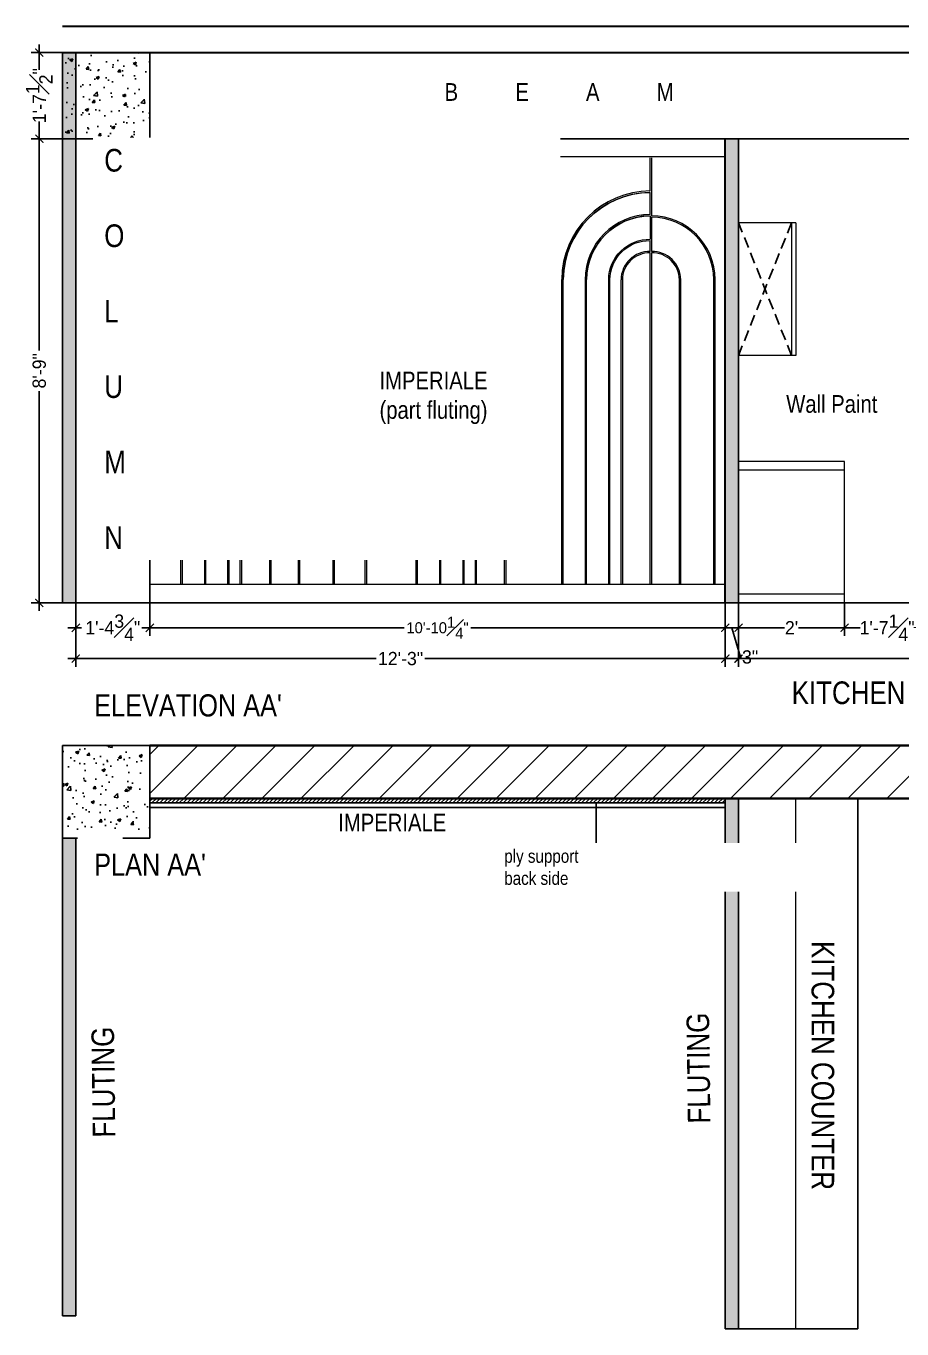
# Model space of a CAD drawing. Header units: inches. Extents: x -137722 to 81594, y -22256 to -1207.
# Drawn here: x -64785.2 to -64586.9, y -3545.6 to -3250.9 of the extents above; entities that cross this region are included whole.
import ezdxf

# ---------------------------------------------------------------- set-up
doc = ezdxf.new("R2010")
doc.units = ezdxf.units.IN
doc.header["$LTSCALE"] = 0.05
doc.header["$MEASUREMENT"] = 0
doc.header["$PDMODE"] = 3
doc.header["$PDSIZE"] = -4
doc.linetypes.add('A2-XREF-115_FURN$0$HIDDEN', pattern=[0.375, 0.25, -0.125])
doc.linetypes.add('DASHED2', pattern=[0.375, 0.25, -0.125])
doc.layers.get('Defpoints').update_dxf_attribs({"linetype": 'DASHED2'})
for name, color, linetype in [('00 floor', 7, 'Continuous'), ('beam', 7, 'Continuous'), ('Civil Dimension - Text', 7, 'Continuous'), ('slab', 7, 'Continuous'), ('text', 176, 'Continuous'), ('Vector Graphics', 7, 'Continuous')]:
    doc.layers.add(name, color=color, linetype=linetype)
doc.layers.add('FURNITURE', color=36, linetype='Continuous', lineweight=18)
doc.layers.add('WALL', color=7, linetype='Continuous', lineweight=35)
doc.styles.add('4MMOF3-8', font='ARIALN.TTF', dxfattribs={"height": 5.12})
doc.styles.add('9-128OF1-4', font='stylu.ttf')
doc.styles.get("Standard").update_dxf_attribs({"font": 'stylu.ttf', "height": 6})
doc.dimstyles.new('Annotative', dxfattribs={"dimtxt": 6, "dimasz": 0.18, "dimexe": 0.18, "dimexo": 0.0625, "dimgap": 0.09, "dimtad": 0, "dimtih": 1, "dimtoh": 1, "dimdec": 3, "dimzin": 0, "dimdsep": 46, "dimlunit": 4, "dimtxsty": 'Standard', "dimcen": 0.09, "dimadec": 0, "dimazin": 0, "dimtfac": 1, "dimtdec": 3, "dimtofl": 0, "dimtmove": 0, "dimatfit": 3, "dimfxl": 1, "dimtolj": 1, "dimtzin": 0, "dimarcsym": 0})
doc.dimstyles.new('DIM 1-4', dxfattribs={"dimtxt": 3.0792, "dimasz": 1.82, "dimexe": 1.82, "dimexo": 0, "dimgap": 0.09, "dimtad": 0, "dimzin": 0, "dimdsep": 46, "dimlunit": 4, "dimtxsty": '9-128OF1-4', "dimblk": 'ARCHTICK', "dimcen": 1.8125, "dimdle": 1.82, "dimclrd": 8, "dimclre": 8, "dimadec": 0, "dimazin": 0, "dimtfac": 1, "dimtofl": 0, "dimtmove": 0, "dimatfit": 3, "dimldrblk": 'OPEN90', "dimfxl": 1, "dimtolj": 1, "dimtzin": 0, "dimlwd": -1, "dimarcsym": 0})

# ---------------------------------------------------------------- blocks, each defined once
blk = doc.blocks.new('_ArchTick')
at = {"color": 0, "const_width": 0.15}
blk.add_lwpolyline([(-0.5, -0.5), (0.5, 0.5)], dxfattribs=at)
blk = doc.blocks.new('*D222')
at = {"layer": 'Civil Dimension - Text', "color": 8, "lineweight": -2, "ltscale": 50, "transparency": 16777216}
for p, q in [((-64773.91, -3381.36), (-64773.91, -3388.81)), ((-64757.16, -3381.36), (-64757.16, -3388.81))]:
    blk.add_line(p, q, dxfattribs=at)
at = {"layer": 'Civil Dimension - Text', "color": 8, "ltscale": 50, "transparency": 16777216}
for p, q in [((-64775.73, -3386.99), (-64772.62, -3386.99)), ((-64755.34, -3386.99), (-64758.45, -3386.99))]:
    blk.add_line(p, q, dxfattribs=at)
at = {"layer": 'Defpoints', "color": 0, "ltscale": 50, "transparency": 16777216}
for p in [(-64773.91, -3381.36), (-64757.16, -3381.36), (-64757.16, -3386.99)]:
    blk.add_point(p, dxfattribs=at)
at = {"layer": 'Civil Dimension - Text', "color": 8, "ltscale": 50, "transparency": 16777216, "xscale": 1.82, "yscale": 1.82, "zscale": 1.82, "rotation": 180}
blk.add_blockref('_ArchTick', (-64773.91, -3386.99), dxfattribs=at)
at = {"layer": 'Civil Dimension - Text', "color": 8, "ltscale": 50, "transparency": 16777216, "xscale": 1.82, "yscale": 1.82, "zscale": 1.82}
blk.add_blockref('_ArchTick', (-64757.16, -3386.99), dxfattribs=at)
at = {"layer": 'Civil Dimension - Text', "color": 0, "ltscale": 50, "transparency": 16777216, "insert": (-64765.54, -3386.99), "char_height": 3, "attachment_point": 5, "style": '9-128OF1-4'}
blk.add_mtext('\\A1;1\'-4{\\H1x;\\S3#4;}"', dxfattribs=at)
blk = doc.blocks.new('_Open90')
at = {"color": 0, "linetype": 'ByBlock', "lineweight": -2}
for p, q in [((0, 0), (-1, 0)), ((-0.5, 0.5), (0, 0)), ((0, 0), (-0.5, -0.5))]:
    blk.add_line(p, q, dxfattribs=at)
blk = doc.blocks.new('*D223')
at = {"layer": 'Civil Dimension - Text', "color": 8, "lineweight": -2, "ltscale": 50, "transparency": 16777216}
for p, q in [((-64757.16, -3381.36), (-64757.16, -3388.81)), ((-64626.91, -3381.36), (-64626.91, -3388.81))]:
    blk.add_line(p, q, dxfattribs=at)
at = {"layer": 'Civil Dimension - Text', "color": 8, "ltscale": 50, "transparency": 16777216}
for p, q in [((-64758.98, -3386.99), (-64699.59, -3386.99)), ((-64625.09, -3386.99), (-64684.49, -3386.99))]:
    blk.add_line(p, q, dxfattribs=at)
at = {"layer": 'Defpoints', "color": 0, "ltscale": 50, "transparency": 16777216}
for p in [(-64757.16, -3381.36), (-64626.91, -3381.36), (-64626.91, -3386.99)]:
    blk.add_point(p, dxfattribs=at)
at = {"layer": 'Civil Dimension - Text', "color": 8, "ltscale": 50, "transparency": 16777216, "xscale": 1.82, "yscale": 1.82, "zscale": 1.82, "rotation": 180}
blk.add_blockref('_ArchTick', (-64757.16, -3386.99), dxfattribs=at)
at = {"layer": 'Civil Dimension - Text', "color": 8, "ltscale": 50, "transparency": 16777216, "xscale": 1.82, "yscale": 1.82, "zscale": 1.82}
blk.add_blockref('_ArchTick', (-64626.91, -3386.99), dxfattribs=at)
at = {"layer": 'Civil Dimension - Text', "color": 0, "ltscale": 50, "transparency": 16777216, "insert": (-64692.04, -3386.99), "char_height": 2.5, "attachment_point": 5, "style": '9-128OF1-4'}
blk.add_mtext('\\A1;10\'-10{\\H1x;\\S1#4;}"', dxfattribs=at)
blk = doc.blocks.new('*D224')
at = {"layer": 'Civil Dimension - Text', "color": 8, "lineweight": -2, "ltscale": 50, "transparency": 16777216}
for p, q in [((-64626.91, -3381.36), (-64626.91, -3388.81)), ((-64623.91, -3381.36), (-64623.91, -3388.81))]:
    blk.add_line(p, q, dxfattribs=at)
at = {"layer": 'Civil Dimension - Text', "color": 8, "ltscale": 50, "transparency": 16777216}
for p, q in [((-64628.73, -3386.99), (-64622.09, -3386.99)), ((-64625.41, -3386.99), (-64623.43, -3393.61)), ((-64623.43, -3393.61), (-64623.25, -3393.61))]:
    blk.add_line(p, q, dxfattribs=at)
at = {"layer": 'Defpoints', "color": 0, "ltscale": 50, "transparency": 16777216}
for p in [(-64626.91, -3381.36), (-64623.91, -3381.36), (-64623.91, -3386.99)]:
    blk.add_point(p, dxfattribs=at)
at = {"layer": 'Civil Dimension - Text', "color": 8, "ltscale": 50, "transparency": 16777216, "xscale": 1.82, "yscale": 1.82, "zscale": 1.82, "rotation": 180}
blk.add_blockref('_ArchTick', (-64626.91, -3386.99), dxfattribs=at)
at = {"layer": 'Civil Dimension - Text', "color": 8, "ltscale": 50, "transparency": 16777216, "xscale": 1.82, "yscale": 1.82, "zscale": 1.82}
blk.add_blockref('_ArchTick', (-64623.91, -3386.99), dxfattribs=at)
at = {"layer": 'Civil Dimension - Text', "color": 0, "ltscale": 50, "transparency": 16777216, "insert": (-64621.29, -3393.61), "char_height": 3, "attachment_point": 5, "style": '9-128OF1-4'}
blk.add_mtext('\\A1;3"', dxfattribs=at)
blk = doc.blocks.new('*D225')
at = {"layer": 'Civil Dimension - Text', "color": 8, "lineweight": -2, "ltscale": 50, "transparency": 16777216}
for p, q in [((-64623.91, -3381.36), (-64623.91, -3388.81)), ((-64599.91, -3381.36), (-64599.91, -3388.81))]:
    blk.add_line(p, q, dxfattribs=at)
at = {"layer": 'Civil Dimension - Text', "color": 8, "ltscale": 50, "transparency": 16777216}
for p, q in [((-64625.73, -3386.99), (-64613.48, -3386.99)), ((-64598.09, -3386.99), (-64610.34, -3386.99))]:
    blk.add_line(p, q, dxfattribs=at)
at = {"layer": 'Defpoints', "color": 0, "ltscale": 50, "transparency": 16777216}
for p in [(-64623.91, -3381.36), (-64599.91, -3381.36), (-64599.91, -3386.99)]:
    blk.add_point(p, dxfattribs=at)
at = {"layer": 'Civil Dimension - Text', "color": 8, "ltscale": 50, "transparency": 16777216, "xscale": 1.82, "yscale": 1.82, "zscale": 1.82, "rotation": 180}
blk.add_blockref('_ArchTick', (-64623.91, -3386.99), dxfattribs=at)
at = {"layer": 'Civil Dimension - Text', "color": 8, "ltscale": 50, "transparency": 16777216, "xscale": 1.82, "yscale": 1.82, "zscale": 1.82}
blk.add_blockref('_ArchTick', (-64599.91, -3386.99), dxfattribs=at)
at = {"layer": 'Civil Dimension - Text', "color": 0, "ltscale": 50, "transparency": 16777216, "insert": (-64611.91, -3386.99), "char_height": 3, "attachment_point": 5, "style": '9-128OF1-4'}
blk.add_mtext("\\A1;2'", dxfattribs=at)
blk = doc.blocks.new('*D229')
at = {"layer": 'Civil Dimension - Text', "color": 8, "lineweight": -2, "ltscale": 50, "transparency": 16777216}
for p, q in [((-64773.91, -3383.4), (-64773.91, -3395.79)), ((-64626.91, -3383.4), (-64626.91, -3395.79))]:
    blk.add_line(p, q, dxfattribs=at)
at = {"layer": 'Civil Dimension - Text', "color": 8, "ltscale": 50, "transparency": 16777216}
for p, q in [((-64775.73, -3393.97), (-64705.95, -3393.97)), ((-64625.09, -3393.97), (-64694.88, -3393.97))]:
    blk.add_line(p, q, dxfattribs=at)
at = {"layer": 'Defpoints', "color": 0, "ltscale": 50, "transparency": 16777216}
for p in [(-64773.91, -3383.4), (-64626.91, -3383.4), (-64626.91, -3393.97)]:
    blk.add_point(p, dxfattribs=at)
at = {"layer": 'Civil Dimension - Text', "color": 8, "ltscale": 50, "transparency": 16777216, "xscale": 1.82, "yscale": 1.82, "zscale": 1.82, "rotation": 180}
blk.add_blockref('_ArchTick', (-64773.91, -3393.97), dxfattribs=at)
at = {"layer": 'Civil Dimension - Text', "color": 8, "ltscale": 50, "transparency": 16777216, "xscale": 1.82, "yscale": 1.82, "zscale": 1.82}
blk.add_blockref('_ArchTick', (-64626.91, -3393.97), dxfattribs=at)
at = {"layer": 'Civil Dimension - Text', "color": 0, "ltscale": 50, "transparency": 16777216, "insert": (-64700.41, -3393.97), "char_height": 3, "attachment_point": 5, "style": '9-128OF1-4'}
blk.add_mtext('\\A1;12\'-3"', dxfattribs=at)
blk = doc.blocks.new('*D230')
at = {"layer": 'Civil Dimension - Text', "color": 8, "lineweight": -2, "ltscale": 50, "transparency": 16777216}
for p, q in [((-64623.91, -3383.26), (-64623.91, -3395.79)), ((-64362.66, -3382.34), (-64362.66, -3395.79))]:
    blk.add_line(p, q, dxfattribs=at)
at = {"layer": 'Civil Dimension - Text', "color": 8, "ltscale": 50, "transparency": 16777216}
for p, q in [((-64625.73, -3393.97), (-64516.65, -3393.97)), ((-64360.84, -3393.97), (-64500.67, -3393.97))]:
    blk.add_line(p, q, dxfattribs=at)
at = {"layer": 'Defpoints', "color": 0, "ltscale": 50, "transparency": 16777216}
for p in [(-64623.91, -3383.26), (-64362.66, -3382.34), (-64362.66, -3393.97)]:
    blk.add_point(p, dxfattribs=at)
at = {"layer": 'Civil Dimension - Text', "color": 8, "ltscale": 50, "transparency": 16777216, "xscale": 1.82, "yscale": 1.82, "zscale": 1.82, "rotation": 180}
blk.add_blockref('_ArchTick', (-64623.91, -3393.97), dxfattribs=at)
at = {"layer": 'Civil Dimension - Text', "color": 8, "ltscale": 50, "transparency": 16777216, "xscale": 1.82, "yscale": 1.82, "zscale": 1.82}
blk.add_blockref('_ArchTick', (-64362.66, -3393.97), dxfattribs=at)
at = {"layer": 'Civil Dimension - Text', "color": 0, "ltscale": 50, "transparency": 16777216, "insert": (-64508.66, -3393.97), "char_height": 3, "attachment_point": 5, "style": '9-128OF1-4'}
blk.add_mtext('\\A1;21\'-9{\\H1x;\\S1#4;}"', dxfattribs=at)
blk = doc.blocks.new('imperiale')
at = {"layer": 'FURNITURE', "color": 240, "lineweight": 18, "true_color": 0xed1f24}
for p, q in [((-64777.31, -3609.78), (-64647.27, -3609.78)), ((-64777.31, -3714.74), (-64777.31, -3609.78)), ((-64647.27, -3609.78), (-64647.27, -3714.74)), ((-64777.31, -3613.76), (-64647.27, -3613.76)), ((-64728.54, -3614.06), (-64777.31, -3614.06)), ((-64750.22, -3621.55), (-64750.22, -3614.06)), ((-64749.93, -3614.06), (-64749.93, -3710.49)), ((-64728.24, -3614.06), (-64696.72, -3614.06)), ((-64664.04, -3621.55), (-64664.04, -3614.06)), ((-64663.75, -3614.06), (-64663.75, -3627.16)), ((-64663.75, -3627.46), (-64663.75, -3635.26)), ((-64750.22, -3632.77), (-64750.22, -3635.27)), ((-64664.04, -3635.26), (-64664.04, -3632.76)), ((-64750.22, -3635.56), (-64750.22, -3710.49)), ((-64664.04, -3710.49), (-64664.04, -3635.56)), ((-64663.75, -3635.56), (-64663.75, -3710.49)), ((-64770.26, -3710.49), (-64770.26, -3641.57)), ((-64769.92, -3710.49), (-64769.92, -3641.57)), ((-64764.96, -3641.62), (-64764.96, -3710.49)), ((-64764.63, -3710.49), (-64764.63, -3641.62)), ((-64756.83, -3710.49), (-64756.83, -3641.62)), ((-64756.53, -3641.62), (-64756.53, -3710.49)), ((-64743.62, -3710.49), (-64743.62, -3641.62)), ((-64743.32, -3710.49), (-64743.32, -3641.62)), ((-64735.83, -3710.49), (-64735.83, -3641.62)), ((-64735.49, -3710.49), (-64735.49, -3641.62)), ((-64717.04, -3710.49), (-64717.04, -3641.57)), ((-64716.75, -3710.49), (-64716.75, -3641.57)), ((-64711.75, -3641.62), (-64711.75, -3710.49)), ((-64711.41, -3710.49), (-64711.41, -3641.62)), ((-64703.67, -3641.63), (-64703.67, -3710.49)), ((-64703.33, -3710.49), (-64703.33, -3641.63)), ((-64684.08, -3710.49), (-64684.08, -3641.57)), ((-64683.74, -3710.49), (-64683.74, -3641.57)), ((-64678.79, -3641.62), (-64678.79, -3710.49)), ((-64678.45, -3710.49), (-64678.45, -3641.62)), ((-64670.65, -3710.49), (-64670.65, -3641.62)), ((-64670.35, -3641.62), (-64670.35, -3710.49)), ((-64657.44, -3710.49), (-64657.44, -3641.62)), ((-64657.14, -3710.49), (-64657.14, -3641.62)), ((-64649.65, -3710.49), (-64649.65, -3641.62)), ((-64649.31, -3710.49), (-64649.31, -3641.62)), ((-64777.31, -3710.49), (-64647.27, -3710.49)), ((-64777.31, -3714.74), (-64647.27, -3714.74))]:
    blk.add_line(p, q, dxfattribs=at)
at = {"layer": 'FURNITURE', "color": 219, "lineweight": 18, "true_color": 0x642165}
for p, q in [((-64728.54, -3710.49), (-64728.54, -3614.06)), ((-64728.24, -3614.06), (-64728.24, -3710.49)), ((-64696.72, -3614.06), (-64696.72, -3710.49)), ((-64697.02, -3710.49), (-64697.02, -3635.56))]:
    blk.add_line(p, q, dxfattribs=at)
at = {"layer": 'FURNITURE', "color": 240, "lineweight": 18, "true_color": 0xed1f24}
for points in [[(-64750.22, -3626.88), (-64750.22, -3626.88), (-64750.22, -3621.89), (-64750.43, -3621.89, 0.40777), (-64769.92, -3641.56, -0.410988), (-64750.22, -3621.89)], [(-64664.04, -3626.88), (-64664.04, -3626.88), (-64664.04, -3621.89), (-64664.26, -3621.89, 0.40777), (-64683.74, -3641.56, -0.410988), (-64664.04, -3621.89)], [(-64750.43, -3627.18, 0.406624), (-64764.63, -3641.61, -0.410831), (-64750.22, -3627.18), (-64750.22, -3632.47)], [(-64664.26, -3627.18, 0.406624), (-64678.45, -3641.61, -0.410831), (-64664.04, -3627.18), (-64664.04, -3632.47)], [(-64759.62, -3710.5), (-64759.62, -3641.62, -0.418854), (-64750.22, -3632.47)], [(-64759.32, -3710.5), (-64759.32, -3641.62, -0.419041), (-64750.22, -3632.77)], [(-64706.42, -3710.5), (-64706.42, -3641.62, -0.418854), (-64697.02, -3632.47)], [(-64706.12, -3710.5), (-64706.12, -3641.62, -0.419041), (-64697.02, -3632.77)], [(-64673.44, -3710.5), (-64673.44, -3641.62, -0.418854), (-64664.04, -3632.47)], [(-64673.15, -3710.5), (-64673.15, -3641.62, -0.419041), (-64664.04, -3632.77)]]:
    blk.add_lwpolyline(points, format="xyb", dxfattribs=at)
for centre, radius, start, end in [((-64750.13, -3641.68), 20.13, 90.2714, 179.6594), ((-64696.93, -3641.68), 20.13, 90.2714, 179.6594), ((-64696.93, -3641.68), 19.88, 90.2714, 179.6594), ((-64663.95, -3641.68), 20.13, 90.2714, 179.6594), ((-64750.17, -3641.68), 14.8, 90.2053, 179.7363), ((-64750.03, -3641.66), 14.5, 0.2747, 89.5824), ((-64750.03, -3641.66), 14.2, 0.2747, 89.5736), ((-64696.97, -3641.68), 14.8, 90.2053, 179.7363), ((-64696.92, -3641.68), 14.5, 90.3824, 179.7198), ((-64663.99, -3641.68), 14.8, 90.2053, 179.7363), ((-64663.85, -3641.66), 14.5, 0.2747, 89.5824), ((-64663.85, -3641.66), 14.2, 0.2747, 89.5736), ((-64750.43, -3641.66), 6.4, 88.1271, 179.7499), ((-64750.43, -3641.66), 6.1, 88.036, 179.7468), ((-64749.74, -3641.66), 6.41, 0.412, 91.6086), ((-64749.74, -3641.66), 6.12, 0.423, 91.6865), ((-64697.23, -3641.66), 6.4, 88.1271, 179.7499), ((-64697.23, -3641.66), 6.1, 88.036, 179.7468), ((-64664.25, -3641.66), 6.4, 88.1271, 179.7499), ((-64664.25, -3641.66), 6.1, 88.036, 179.7468), ((-64663.56, -3641.66), 6.41, 0.412, 91.6086), ((-64663.56, -3641.66), 6.12, 0.423, 91.6865)]:
    blk.add_arc(centre, radius, start, end, dxfattribs=at)
at = {"layer": 'text', "ltscale": 50, "insert": (-64700.87, -3668.35), "char_height": 4, "width": 66.2811, "attachment_point": 6, "style": '4MMOF3-8', "bg_fill": 2}
blk.add_mtext('IMPERIALE\\P(part fluting)', dxfattribs=at)
blk = doc.blocks.new('*D295')
at = {"layer": 'Civil Dimension - Text', "color": 8, "ltscale": 50, "transparency": 16777216}
for p, q in [((-64782.17, -3274.54), (-64782.17, -3324.25)), ((-64782.17, -3383.18), (-64782.17, -3333.48))]:
    blk.add_line(p, q, dxfattribs=at)
at = {"layer": 'Civil Dimension - Text', "color": 8, "lineweight": -2, "ltscale": 50, "transparency": 16777216}
for p, q in [((-64773.91, -3276.36), (-64783.99, -3276.36)), ((-64768.33, -3381.36), (-64783.99, -3381.36))]:
    blk.add_line(p, q, dxfattribs=at)
at = {"layer": 'Defpoints', "color": 0, "ltscale": 50, "transparency": 16777216}
for p in [(-64773.91, -3276.36), (-64782.17, -3381.36), (-64768.33, -3381.36)]:
    blk.add_point(p, dxfattribs=at)
at = {"layer": 'Civil Dimension - Text', "color": 8, "ltscale": 50, "transparency": 16777216, "xscale": 1.82, "yscale": 1.82, "zscale": 1.82}
for p, rotation in [((-64782.17, -3276.36), 90), ((-64782.17, -3381.36), 270)]:
    blk.add_blockref('_ArchTick', p, dxfattribs=dict(at, rotation=rotation))
at = {"layer": 'Civil Dimension - Text', "color": 0, "ltscale": 50, "transparency": 16777216, "insert": (-64782.17, -3328.86), "char_height": 3, "attachment_point": 5, "rotation": 90, "style": '9-128OF1-4'}
blk.add_mtext('\\A1;8\'-9"', dxfattribs=at)
blk = doc.blocks.new('*D296')
at = {"layer": 'Civil Dimension - Text', "color": 8, "lineweight": -2, "ltscale": 50, "transparency": 16777216}
for p, q in [((-64767.05, -3256.86), (-64783.99, -3256.86)), ((-64773.91, -3276.36), (-64783.99, -3276.36))]:
    blk.add_line(p, q, dxfattribs=at)
at = {"layer": 'Civil Dimension - Text', "color": 8, "ltscale": 50, "transparency": 16777216}
for p, q in [((-64782.17, -3255.04), (-64782.17, -3260.74)), ((-64782.17, -3278.18), (-64782.17, -3272.48))]:
    blk.add_line(p, q, dxfattribs=at)
at = {"layer": 'Defpoints', "color": 0, "ltscale": 50, "transparency": 16777216}
for p in [(-64782.17, -3256.86), (-64767.05, -3256.86), (-64773.91, -3276.36)]:
    blk.add_point(p, dxfattribs=at)
at = {"layer": 'Civil Dimension - Text', "color": 8, "ltscale": 50, "transparency": 16777216, "xscale": 1.82, "yscale": 1.82, "zscale": 1.82}
for p, rotation in [((-64782.17, -3256.86), 90), ((-64782.17, -3276.36), 270)]:
    blk.add_blockref('_ArchTick', p, dxfattribs=dict(at, rotation=rotation))
at = {"layer": 'Civil Dimension - Text', "color": 0, "ltscale": 50, "transparency": 16777216, "insert": (-64782.17, -3266.61), "char_height": 3, "attachment_point": 5, "rotation": 90, "style": '9-128OF1-4'}
blk.add_mtext('\\A1;1\'-7{\\H1x;\\S1#2;}"', dxfattribs=at)
blk = doc.blocks.new('*D511')
at = {"layer": 'Civil Dimension - Text', "color": 8, "lineweight": -2, "ltscale": 50, "transparency": 16777216}
for p, q in [((-64599.91, -3381.36), (-64599.91, -3388.81)), ((-64580.66, -3382.69), (-64580.66, -3388.81))]:
    blk.add_line(p, q, dxfattribs=at)
at = {"layer": 'Civil Dimension - Text', "color": 8, "ltscale": 50, "transparency": 16777216}
for p, q in [((-64601.73, -3386.99), (-64596.35, -3386.99)), ((-64578.84, -3386.99), (-64584.23, -3386.99))]:
    blk.add_line(p, q, dxfattribs=at)
at = {"layer": 'Defpoints', "color": 0, "ltscale": 50, "transparency": 16777216}
for p in [(-64599.91, -3381.36), (-64580.66, -3382.69), (-64580.66, -3386.99)]:
    blk.add_point(p, dxfattribs=at)
at = {"layer": 'Civil Dimension - Text', "color": 8, "ltscale": 50, "transparency": 16777216, "xscale": 1.82, "yscale": 1.82, "zscale": 1.82, "rotation": 180}
blk.add_blockref('_ArchTick', (-64599.91, -3386.99), dxfattribs=at)
at = {"layer": 'Civil Dimension - Text', "color": 8, "ltscale": 50, "transparency": 16777216, "xscale": 1.82, "yscale": 1.82, "zscale": 1.82}
blk.add_blockref('_ArchTick', (-64580.66, -3386.99), dxfattribs=at)
at = {"layer": 'Civil Dimension - Text', "color": 0, "ltscale": 50, "transparency": 16777216, "insert": (-64590.29, -3386.99), "char_height": 3, "attachment_point": 5, "style": '9-128OF1-4'}
blk.add_mtext('\\A1;1\'-7{\\H1x;\\S1#4;}"', dxfattribs=at)

msp = doc.modelspace()

# ---------------------------------------------------------------- hatches: boundary and pattern name
at = {"ltscale": 50}
h = msp.add_hatch(dxfattribs=at)
h.set_pattern_fill('ANSI31', color=256, scale=5)
h.set_pattern_definition([(45, (0, -1300.17197), (-0.441941738, 0.441941738), [])])
h.paths.add_polyline_path([(-64626.9125, -3425.6187), (-64757.1625, -3425.6187), (-64757.1625, -3426.6187), (-64626.9125, -3426.6187)])
at = {"layer": '00 floor'}
h = msp.add_hatch(color=45, dxfattribs=at)
h.dxf.hatch_style = 1
h.paths.add_polyline_path([(-64773.9125, -3434.6187), (-64776.9125, -3434.6187), (-64776.9125, -3542.6187), (-64773.9125, -3542.6187)])
at = {"layer": 'Civil Dimension - Text', "ltscale": 50, "true_color": 0xb3691e}
h = msp.add_hatch(color=32, dxfattribs=at)
h.dxf.hatch_style = 1
h.paths.add_polyline_path([(-64773.9141, -3256.8618), (-64776.9141, -3256.8618), (-64776.9141, -3381.3469), (-64773.9141, -3381.3469)])
at = {"layer": 'Civil Dimension - Text', "ltscale": 50, "true_color": 0x939598}
h = msp.add_hatch(dxfattribs=at)
h.set_pattern_fill('AR-CONC', color=252)
h.set_pattern_definition([(50, (-196, 0), (7.1726018, -0.62752135), [0.75, -8.25]), (355, (-196, 0), (-1.3875133, 7.5219213), [0.6, -6.6]), (100.451444, (-195.402, -0.052), (5.7850885, 6.8943999), [0.6374019, -7.0114211]), (46.1842, (-196, 2), (10.6724133, -1.6551928), [1.125, -12.375]), (96.635635, (-195.111, 1.862), (9.3466195, 9.741186), [0.9561034, -10.5171376]), (351.184164, (-196, 2), (9.3466195, 9.741186), [0.9, -9.9]), (21, (-195, 1.5), (5.9690705, -4.0261889), [0.75, -8.25]), (326, (-195, 1.5), (2.4331533, 7.25150045), [0.6, -6.6]), (71.451445, (-194.5026, 1.1645), (8.4022238, 3.2253115), [0.6374019, -7.0114211]), (37.5, (-196, 0), (0.12159855, 3.32893854), [0, -6.52, 0, -6.7, 0, -6.625]), (7.5, (-196, 0), (2.63069537, 3.94411712), [0, -3.82, 0, -6.37, 0, -2.525]), (327.5, (-198.23, 0), (5.33822436, -0.22554872), [0, -2.5, 0, -7.8, 0, -10.35]), (317.5, (-199.23, 0), (5.8318617, 1.00104982), [0, -3.25, 0, -5.18, 0, -7.35])])
h.paths.add_polyline_path([(-64757.1625, -3256.8618), (-64776.6625, -3256.8618), (-64776.6625, -3276.3618), (-64757.1625, -3276.3618)])
at = {"layer": 'Civil Dimension - Text', "ltscale": 50, "true_color": 0xb3691e}
h = msp.add_hatch(color=32, dxfattribs=at)
h.dxf.hatch_style = 1
h.paths.add_polyline_path([(-64623.9125, -3276.3618), (-64626.9125, -3276.3618), (-64626.9125, -3381.3618), (-64623.9125, -3381.3618)])
at = {"layer": 'Civil Dimension - Text', "ltscale": 50, "true_color": 0x939598}
h = msp.add_hatch(dxfattribs=at)
h.set_pattern_fill('AR-CONC', color=252)
h.set_pattern_definition([(50, (796.1207, 91), (7.1726018, -0.62752135), [0.75, -8.25]), (355, (796.121, 91), (-1.3875133, 7.5219213), [0.6, -6.6]), (100.451444, (796.7184, 90.948), (5.7850885, 6.8943999), [0.6374019, -7.0114211]), (46.1842, (796.121, 93), (10.6724133, -1.6551928), [1.125, -12.375]), (96.635635, (797.01, 92.862), (9.3466195, 9.741186), [0.9561034, -10.5171376]), (351.184164, (796.121, 93), (9.3466195, 9.741186), [0.9, -9.9]), (21, (797.1207, 92.5), (5.9690705, -4.0261889), [0.75, -8.25]), (326, (797.121, 92.5), (2.4331533, 7.25150045), [0.6, -6.6]), (71.451445, (797.618, 92.1645), (8.4022238, 3.2253115), [0.6374019, -7.0114211]), (37.5, (796.1207, 91), (0.12159855, 3.32893854), [0, -6.52, 0, -6.7, 0, -6.625]), (7.5, (796.1207, 91), (2.63069537, 3.94411712), [0, -3.82, 0, -6.37, 0, -2.525]), (327.5, (793.8907, 91), (5.33822436, -0.22554872), [0, -2.5, 0, -7.8, 0, -10.35]), (317.5, (792.8907, 91), (5.8318617, 1.00104982), [0, -3.25, 0, -5.18, 0, -7.35])])
h.paths.add_polyline_path([(-64757.1625, -3413.6187), (-64776.9125, -3413.6187), (-64776.9125, -3432.8687), (-64757.1625, -3432.8687)])
at = {"layer": 'Civil Dimension - Text', "ltscale": 50, "true_color": 0xb3691e}
h = msp.add_hatch(color=32, dxfattribs=at)
h.dxf.hatch_style = 1
h.paths.add_polyline_path([(-64623.9125, -3425.6187), (-64626.9125, -3425.6187), (-64626.9125, -3545.6187), (-64623.9125, -3545.6187)])
at = {"layer": 'FURNITURE', "ltscale": 50}
h = msp.add_hatch(dxfattribs=at)
h.set_pattern_fill('ANSI31', color=256, scale=50)
h.paths.add_polyline_path([(-64580.6625, -3413.6187), (-64757.1625, -3413.6187), (-64757.1625, -3425.6187), (-64580.6625, -3425.6187)])

# ---------------------------------------------------------------- linework, layer by layer
at = {"linetype": 'A2-XREF-115_FURN$0$HIDDEN', "ltscale": 200}
for p, q in [((-64611.9108, -3295.3618), (-64623.9108, -3325.3618)), ((-64611.9108, -3325.3618), (-64623.9108, -3295.3618))]:
    msp.add_line(p, q, dxfattribs=at)
at = {"layer": '00 floor'}
for p, q in [((-64626.9125, -3545.6187), (-64626.9125, -3425.6187)), ((-64623.9125, -3545.6187), (-64623.9125, -3425.6187)), ((-64611.9125, -3425.6187), (-64623.9125, -3425.6187)), ((-64626.9125, -3545.6187), (-64623.9125, -3545.6187))]:
    msp.add_line(p, q, dxfattribs=at)
msp.add_lwpolyline([(-64773.9125, -3434.6187), (-64773.9125, -3542.6187), (-64776.9125, -3542.6187), (-64776.9125, -3434.6187)], close=True, dxfattribs=at)
at = {"layer": 'beam', "color": 253, "ltscale": 15}
for p, q in [((-64757.1625, -3407.6187), (-64757.1625, -3401.8981)), ((-64776.9125, -3434.6187), (-64776.9125, -3505.1708))]:
    msp.add_line(p, q, dxfattribs=at)
at = {"layer": 'Civil Dimension - Text', "ltscale": 50}
for p, q in [((-64776.9125, -3256.8618), (-64776.9125, -3381.3618)), ((-64773.9125, -3256.8618), (-64773.9125, -3381.3618)), ((-64757.1625, -3256.8618), (-64757.1625, -3381.3618)), ((-64773.9125, -3276.3618), (-64352.9152, -3276.3618)), ((-64626.9125, -3276.3618), (-64626.9125, -3381.3618)), ((-64623.9108, -3276.3618), (-64623.9108, -3381.3618)), ((-64773.9125, -3381.3618), (-64352.9152, -3381.3618)), ((-64623.9125, -3425.6187), (-64623.9125, -3545.6187)), ((-64596.9125, -3425.6187), (-64596.9125, -3545.6187)), ((-64596.9125, -3545.6187), (-64623.9125, -3545.6187))]:
    msp.add_line(p, q, dxfattribs=at)
at = {"layer": 'FURNITURE', "ltscale": 50}
for p, q in [((-64610.9108, -3295.3618), (-64623.9108, -3295.3618)), ((-64611.9108, -3295.3618), (-64611.9108, -3325.3618)), ((-64610.9108, -3295.3618), (-64610.9108, -3325.3618)), ((-64610.9108, -3325.3618), (-64623.9108, -3325.3618)), ((-64599.9125, -3349.3618), (-64623.9108, -3349.3618)), ((-64599.9125, -3351.3618), (-64623.9108, -3351.3618)), ((-64599.9125, -3381.3618), (-64599.9125, -3349.3618)), ((-64599.9125, -3379.3618), (-64623.9108, -3379.3618)), ((-64623.9125, -3545.6187), (-64623.9125, -3511.8966))]:
    msp.add_line(p, q, dxfattribs=at)
at = {"layer": 'slab', "lineweight": 30, "ltscale": 50}
for p, q in [((-64776.9125, -3250.8618), (-64339.2716, -3250.8618)), ((-64776.9125, -3256.8618), (-64352.9152, -3256.8618))]:
    msp.add_line(p, q, dxfattribs=at)
at = {"layer": 'Vector Graphics', "color": 1, "linetype": 'Continuous', "ltscale": 3}
for p, q in [((-64776.9125, -3434.6187), (-64776.9125, -3413.6187)), ((-64757.1625, -3413.6187), (-64776.9125, -3413.6187)), ((-64757.1625, -3413.6187), (-64757.1625, -3434.6187)), ((-64757.1625, -3434.6187), (-64776.9125, -3434.6187))]:
    msp.add_line(p, q, dxfattribs=at)
at = {"layer": 'Vector Graphics', "linetype": 'Continuous', "ltscale": 3}
msp.add_line((-64776.9125, -3434.6187), (-64776.9125, -3540.6187), dxfattribs=at)
at = {"layer": 'WALL'}
for p, q in [((-64580.6625, -3413.6187), (-64757.1625, -3413.6187)), ((-64580.6625, -3425.6187), (-64757.1625, -3425.6187))]:
    msp.add_line(p, q, dxfattribs=at)

# ---------------------------------------------------------------- texts
at = {"layer": 'text', "ltscale": 50, "char_height": 4, "width": 66.281096, "attachment_point": 4, "style": '4MMOF3-8', "bg_fill": 2}
for s, insert in [('B^IE^IA^IM', (-64690.4326, -3265.7791)), ('Wall Paint', (-64613.119, -3336.3846))]:
    msp.add_mtext(s, dxfattribs=dict(at, insert=insert))
at = {"layer": 'text', "ltscale": 50, "insert": (-64604.8563, -3457.848), "char_height": 5.12, "width": 66.281096, "attachment_point": 4, "rotation": 270, "style": '4MMOF3-8', "bg_fill": 2}
msp.add_mtext('KITCHEN COUNTER', dxfattribs=at)

# ---------------------------------------------------------------- dimensions: what is measured, and where the dimension line sits
at = {"layer": 'Civil Dimension - Text', "ltscale": 50}
for base, p2, picture, middle in [((-64782.1683, -3256.8618), (-64767.0452, -3256.8618), '*D296', (-64782.1683, -3266.6118)), ((-64782.1683, -3381.3618), (-64768.3279, -3381.3618), '*D295', (-64782.1683, -3328.8618))]:
    dim = msp.add_linear_dim(base=base, p1=(-64773.9125, -3276.3618), p2=p2, angle=90, dimstyle='DIM 1-4', override={"dimtxt": 3, "dimdec": 3, "dimtdec": 3, "dimtmove": 1, "dimfxl": 0, "dimfrac": 1, "dimarcsym": 1}, dxfattribs=at)
    dim.commit()
    dim.dimension.update_dxf_attribs({"geometry": picture, "text_midpoint": middle})
for base, p1, p2, override, picture, middle in [((-64757.1625, -3386.9898), (-64773.9125, -3381.3618), (-64757.1625, -3381.3618), {"dimtxt": 3, "dimdec": 3, "dimtdec": 3, "dimtmove": 1, "dimfxl": 0, "dimfrac": 1, "dimarcsym": 1}, '*D222', (-64765.5375, -3386.9898)), ((-64626.9125, -3393.9733), (-64773.9125, -3383.4007), (-64626.9125, -3383.4007), {"dimtxt": 3, "dimdec": 3, "dimtdec": 3, "dimtmove": 1, "dimfxl": 0, "dimfrac": 1, "dimarcsym": 1}, '*D229', (-64700.4125, -3393.9733)), ((-64626.9125, -3386.9898), (-64757.1625, -3381.3618), (-64626.9125, -3381.3618), {"dimtxt": 2.5, "dimdec": 3, "dimtdec": 3, "dimtmove": 1, "dimfxl": 0, "dimfrac": 1, "dimarcsym": 1}, '*D223', (-64692.0375, -3386.9898)), ((-64623.9108, -3386.9898), (-64626.9125, -3381.3618), (-64623.9108, -3381.3618), {"dimtxt": 3, "dimdec": 3, "dimtdec": 3, "dimtmove": 1, "dimfxl": 0, "dimfrac": 1, "dimarcsym": 1}, '*D224', (-64623.1567, -3393.6062)), ((-64599.9125, -3386.9898), (-64623.9108, -3381.3618), (-64599.9125, -3381.3618), {"dimtxt": 3, "dimdec": 3, "dimtdec": 3, "dimtmove": 1, "dimfxl": 0, "dimfrac": 1, "dimarcsym": 1}, '*D225', (-64611.9116, -3386.9898)), ((-64580.6625, -3386.9898), (-64599.9125, -3381.3618), (-64580.6625, -3382.6879), {"dimtxt": 3, "dimdec": 3, "dimtdec": 3, "dimtmove": 1, "dimfxl": 0, "dimfrac": 1, "dimarcsym": 1}, '*D511', (-64590.2875, -3386.9898))]:
    dim = msp.add_linear_dim(base=base, p1=p1, p2=p2, dimstyle='DIM 1-4', override=override, dxfattribs=at)
    dim.commit()
    dim.dimension.update_dxf_attribs({"geometry": picture, "text_midpoint": middle})
dim = msp.add_linear_dim(base=(-64362.6625, -3393.9733), p1=(-64623.9108, -3383.2621), p2=(-64362.6625, -3382.339), dimstyle='DIM 1-4', override={"dimtxt": 3, "dimdec": 3, "dimtdec": 3, "dimtmove": 1, "dimfxl": 0, "dimfrac": 1, "dimarcsym": 1}, dxfattribs=at)
dim.commit()
dim.dimension.update_dxf_attribs({"geometry": '*D230', "text_midpoint": (-64508.657, -3393.9733), "dimtype": 160})

# ---------------------------------------------------------------- next in the draw order: linework, layer by layer
at = {"layer": 'FURNITURE', "ltscale": 50}
msp.add_line((-64610.9125, -3545.6187), (-64610.9125, -3425.6187), dxfattribs=at)

# ---------------------------------------------------------------- next in the draw order: block references
at = {"layer": 'FURNITURE'}
msp.add_blockref('imperiale', (20.1491, 333.375), dxfattribs=at)

# ---------------------------------------------------------------- next in the draw order: texts
at = {"layer": 'text', "ltscale": 50, "attachment_point": 4, "style": '4MMOF3-8', "bg_fill": 2}
for s, insert, char_height, width in [('\\pi36.89956; KITCHEN', (-64650.4064, -3401.7294), 5.12, 100.677375), ("ELEVATION AA'", (-64769.7466, -3404.5841), 5, 66.281096), ("PLAN AA'", (-64769.7466, -3440.5674), 5, 66.281096)]:
    msp.add_mtext(s, dxfattribs=dict(at, insert=insert, char_height=char_height, width=width))
at = {"layer": 'text', "ltscale": 50, "insert": (-64632.7766, -3499.1537), "char_height": 5.12, "width": 66.281096, "attachment_point": 4, "rotation": 90.748841, "style": '4MMOF3-8', "bg_fill": 2}
msp.add_mtext('FLUTING ', dxfattribs=at)

# ---------------------------------------------------------------- next in the draw order: texts
at = {"layer": 'text', "ltscale": 50, "attachment_point": 4, "style": '4MMOF3-8', "bg_fill": 2}
for s, insert, char_height, width in [('C\\P\\PO\\P\\PL\\P\\PU\\P\\PM\\P\\PN', (-64767.4718, -3323.8987), 5.12, 100.677375), ('IMPERIALE', (-64714.4968, -3431.0623), 4, 66.281096)]:
    msp.add_mtext(s, dxfattribs=dict(at, insert=insert, char_height=char_height, width=width))
at = {"layer": 'text', "ltscale": 50, "insert": (-64767.4654, -3502.329), "char_height": 5.12, "width": 66.281096, "attachment_point": 4, "rotation": 90.748841, "style": '4MMOF3-8', "bg_fill": 2}
msp.add_mtext('FLUTING ', dxfattribs=at)

# ---------------------------------------------------------------- next in the draw order: linework, layer by layer
at = {"ltscale": 50}
for p, q in [((-64626.9125, -3426.6187), (-64757.1625, -3426.6187)), ((-64626.9125, -3427.6187), (-64757.1625, -3427.6187))]:
    msp.add_line(p, q, dxfattribs=at)

# ---------------------------------------------------------------- next in the draw order: leaders
msp.add_leader([(-64656.1147, -3426.6187), (-64656.1147, -3441.3067), (-64664.9471, -3441.3067)], dimstyle='Annotative', override={"dimscale": 0, "dimgap": 0.09, "dimtad": 0}, dxfattribs=at)

# ---------------------------------------------------------------- next in the draw order: texts
at = {"layer": 'text', "ltscale": 50, "insert": (-64676.9346, -3441.1813), "char_height": 3, "width": 66.281096, "attachment_point": 4, "style": '4MMOF3-8', "bg_fill": 2}
msp.add_mtext('\\pt6;ply support\\Pback side', dxfattribs=at)

doc.saveas('drawing.dxf')
